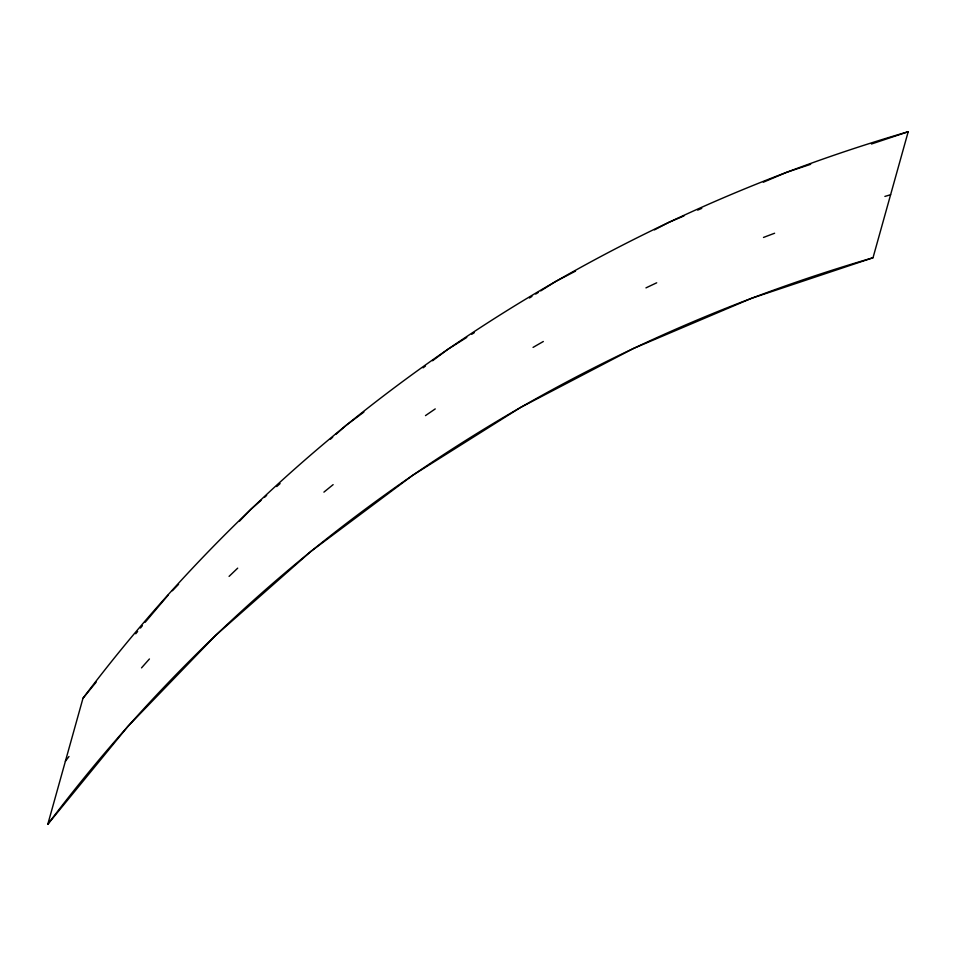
<?xml version="1.0" encoding="UTF-8"?>
<svg xmlns="http://www.w3.org/2000/svg" width="956" height="956" viewBox="0 0 956 956"><rect width="100%" height="100%" fill="white"/><g stroke="black" fill="none" stroke-linecap="round" stroke-linejoin="round"><path stroke-width="1.43" d="M871.454 144.009L908.2 131.737L873.007 257.762L751.452 298.344L633.732 348.354L520.59 407.447L412.765 475.263L310.951 551.373A1615.724 1574.317 15.6 0 0 47.8 824.263L82.993 698.238L96.174 682.13M135.74 633.78L137.628 631.486M140.46 628.032L142.336 625.726M145.169 622.272L168.232 595.038M47.8 824.263L127.877 726.429L215.781 635.274L310.951 551.373A1615.771 1574.365 15.6 0 1 520.59 407.447A1615.724 1574.317 15.6 0 1 873.007 257.762M172.379 590.748L178.581 584.319M239.598 521.044L250.974 509.237L261.048 500.358M264.406 497.395L266.64 495.423M276.726 486.544L280.084 483.581M330.465 439.163L332.7 437.191M336.058 434.227L346.132 425.348L363.889 412.072M423.09 367.821L425.456 366.052M432.566 360.747L447.958 349.239L466.767 337.408M471.774 334.253L474.284 332.676M529.445 297.985L531.954 296.408M535.719 294.042L538.228 292.464M540.738 290.887L555.783 281.423L575.512 271.122M654.442 229.882L668.913 222.33L683.97 215.925M697.665 210.117L701.764 208.372M763.366 182.202L786.645 172.319L810.664 164.301M82.993 698.238A1615.724 1574.317 15.6 0 1 346.132 425.348A1615.771 1574.365 15.6 0 1 555.771 281.423A1615.724 1574.317 15.6 0 1 908.188 131.737M65.39 761.251A1615.748 1574.329 15.6 0 1 68.975 756.519M141.524 667.874A1615.748 1574.329 15.6 0 1 149.435 658.971M229.082 576.384A1615.748 1574.329 15.6 0 1 237.697 568.151M323.917 492.137A1615.748 1574.329 15.6 0 1 333.13 484.644M425.492 415.609A1615.748 1574.329 15.6 0 1 435.243 408.917M533.054 347.398A1615.748 1574.329 15.6 0 1 543.331 341.495M645.957 287.887A1615.748 1574.329 15.6 0 1 656.7 282.809M763.486 237.446A1615.748 1574.329 15.6 0 1 774.611 233.24M884.886 196.422A1615.748 1574.329 15.6 0 1 890.61 194.749"/></g></svg>
